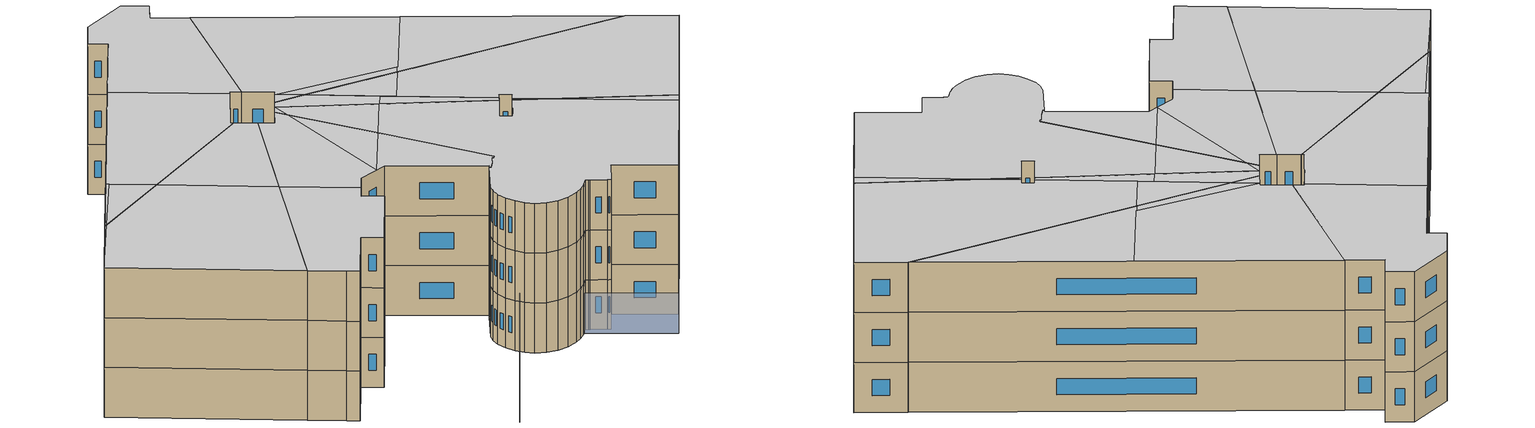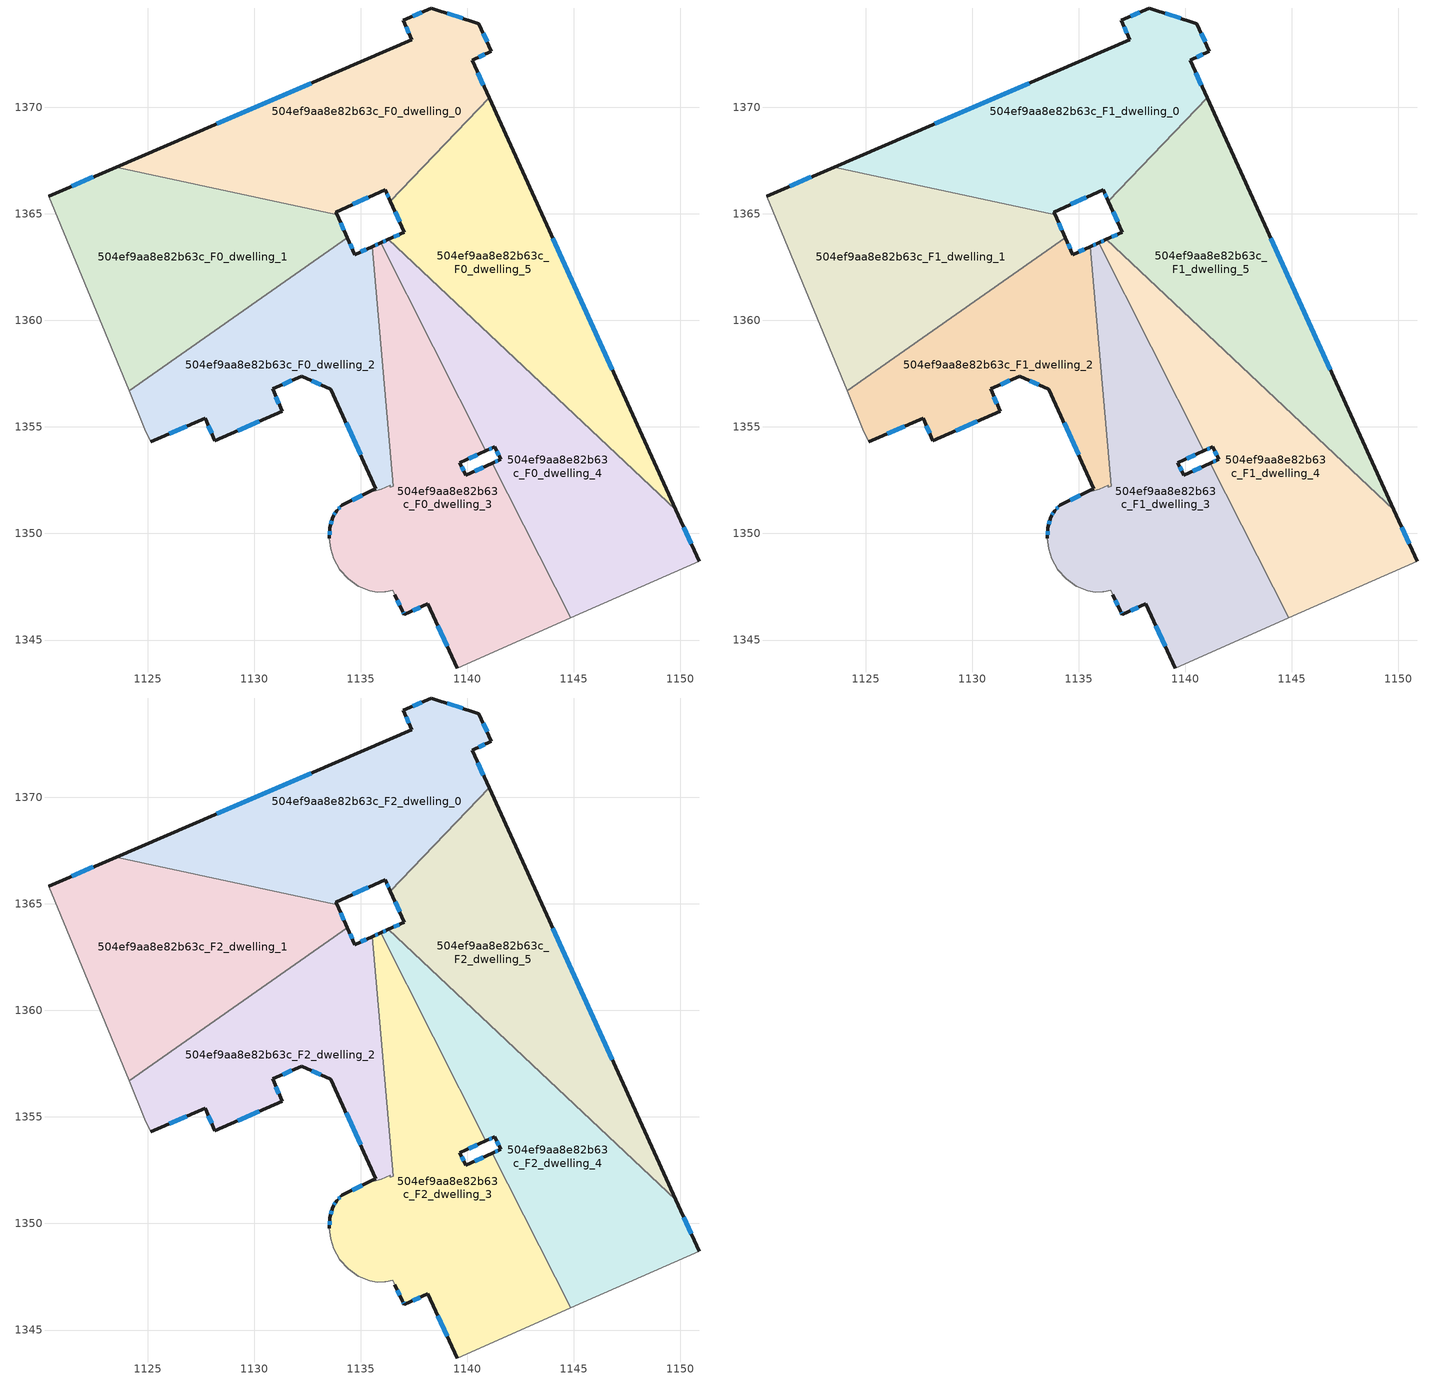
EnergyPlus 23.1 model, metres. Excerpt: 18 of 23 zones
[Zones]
504ef9aa8e82b63c_F0_dwelling_0
 floor ground (EU_floor_Construction): 1140.54,1373.92 1141.13,1372.63 1140.22,1372.21 1141.03,1370.44 1136.39,1365.6 1136.15,1366.13 1133.82,1365.08 1133.89,1364.95 1123.51,1367.19 1137.39,1373.17 1136.99,1374.09 1138.3,1374.66 z0
 wall outside (EU_wall_Construction): 1141.03,1370.44 1140.22,1372.21 1141.13,1372.63 1140.54,1373.92 1138.3,1374.66 1136.99,1374.09 1137.39,1373.17 1123.51,1367.19 / 1133.89,1364.95 1133.82,1365.08 1136.15,1366.13 1136.39,1365.6 z0:3
 wall to 504ef9aa8e82b63c_F0_dwelling_5 (EU_wall_Construction): 1136.39,1365.6 1141.03,1370.44 z0:3
 wall to 504ef9aa8e82b63c_F0_dwelling_1 (EU_wall_Construction): 1123.51,1367.19 1133.89,1364.95 z0:3
 window (EU_Window_Construction): 1137.85,1374.47 1137.43,1374.28 / 1139.78,1374.17 1139.06,1374.41 / 1140.93,1373.07 1140.74,1373.48 / 1140.53,1372.36 1140.82,1372.49 / 1140.75,1371.04 1140.49,1371.61 / 1136.23,1365.95 1136.3,1365.78 / 1134.61,1365.44 1135.36,1365.78 / 1132.67,1371.14 1128.23,1369.23 / 1137.13,1373.78 1137.25,1373.48 z1.02:1.98
504ef9aa8e82b63c_F0_dwelling_1
 floor ground (EU_floor_Construction): 1133.89,1364.95 1134.38,1363.87 1124.13,1356.69 1120.35,1365.83 1123.51,1367.19 z0
 wall outside (EU_wall_Construction): 1134.38,1363.87 1133.89,1364.95 / 1123.51,1367.19 1120.35,1365.83 z0:3
 wall adiabatic (EU_wall_Construction): 1120.35,1365.83 1124.13,1356.69 z0:3
 wall to 504ef9aa8e82b63c_F0_dwelling_2 (EU_wall_Construction): 1124.13,1356.69 1134.38,1363.87 z0:3
 window (EU_Window_Construction): 1134.21,1364.24 1134.05,1364.58 / 1122.44,1366.73 1121.43,1366.29 z1.02:1.98
504ef9aa8e82b63c_F0_dwelling_2
 floor ground (EU_floor_Construction): 1135.54,1363.46 1136.53,1352.22 1136.38,1352.18 1136.37,1352.27 1135.96,1352.07 1135.61,1351.97 1135.57,1352.04 1135.71,1352.11 1133.59,1356.77 1132.24,1357.39 1130.86,1356.78 1131.32,1355.73 1128.15,1354.35 1127.69,1355.41 1125.14,1354.29 1124.87,1354.9 1124.13,1356.69 1134.38,1363.87 1134.73,1363.09 z0
 wall outside (EU_wall_Construction): 1125.14,1354.29 1127.69,1355.41 1128.15,1354.35 1131.32,1355.73 1130.86,1356.78 1132.24,1357.39 1133.59,1356.77 1135.71,1352.11 1135.57,1352.04 / 1135.54,1363.46 1134.73,1363.09 1134.38,1363.87 z0:3
 wall adiabatic (EU_wall_Construction): 1124.13,1356.69 1124.87,1354.9 1125.14,1354.29 z0:3
 wall to 504ef9aa8e82b63c_F0_dwelling_3 (EU_wall_Construction): 1135.58,1352.04 1135.61,1351.97 1135.96,1352.07 1136.37,1352.27 1136.38,1352.18 1136.53,1352.22 1135.54,1363.46 z0:3
 window (EU_Window_Construction): 1134.31,1355.18 1134.99,1353.69 / 1132.7,1357.18 1133.13,1356.98 / 1131.33,1356.99 1131.77,1357.18 / 1131.16,1356.09 1131.01,1356.43 / 1129.23,1354.82 1130.24,1355.26 / 1127.85,1355.05 1128,1354.71 / 1126.01,1354.67 1126.83,1355.03 / 1134.61,1363.35 1134.5,1363.6 / 1135.26,1363.33 1135,1363.21 z1.02:1.98
504ef9aa8e82b63c_F0_dwelling_3
 floor ground (EU_floor_Construction): 1135.93,1363.63 1140.88,1353.88 1139.65,1353.33 1139.92,1352.73 1141.17,1353.3 1144.85,1346.03 1139.53,1343.69 1138.15,1346.7 1137.06,1346.2 1137.04,1346.19 1136.6,1347.12 1136.56,1347.2 1136.49,1347.34 1136.17,1347.27 1136.14,1347.26 1135.77,1347.25 1135.41,1347.3 1134.88,1347.53 1134.41,1347.87 1134.02,1348.3 1133.73,1348.8 1133.59,1349.27 1133.53,1349.77 1133.55,1350.27 1133.67,1350.76 1133.87,1351.07 1134.11,1351.32 1135.57,1352.04 1135.61,1351.97 1135.96,1352.07 1136.37,1352.27 1136.38,1352.18 1136.53,1352.22 1135.54,1363.46 z0
 wall outside (EU_wall_Construction): 1135.57,1352.04 1134.11,1351.32 1133.87,1351.07 1133.67,1350.76 1133.55,1350.27 1133.53,1349.77 / 1135.93,1363.63 1135.54,1363.46 / 1141.17,1353.3 1139.92,1352.73 1139.65,1353.33 1140.88,1353.88 / 1136.96,1346.37 1137.04,1346.19 1137.06,1346.2 1138.15,1346.7 1139.53,1343.69 / 1136.6,1347.12 1136.95,1346.38 z0:3
 wall adiabatic (EU_wall_Construction): 1133.53,1349.77 1133.59,1349.27 1133.73,1348.8 1134.02,1348.3 1134.41,1347.87 1134.88,1347.53 1135.41,1347.3 1135.77,1347.25 1136.14,1347.26 1136.17,1347.27 1136.49,1347.34 1136.56,1347.2 1136.6,1347.12 / 1139.53,1343.69 1144.85,1346.03 z0:3
 wall to 504ef9aa8e82b63c_F0_dwelling_4 (EU_wall_Construction): 1140.88,1353.88 1135.93,1363.63 / 1144.85,1346.03 1141.17,1353.3 z0:3
 window (EU_Window_Construction): 1133.54,1350.1 1133.54,1349.94 / 1133.63,1350.6 1133.59,1350.44 / 1133.8,1350.96 1133.74,1350.87 / 1134.03,1351.23 1133.95,1351.15 / 1135.08,1351.8 1134.61,1351.57 / 1135.8,1363.57 1135.67,1363.52 / 1140.07,1353.51 1140.46,1353.69 / 1139.83,1352.93 1139.74,1353.12 / 1140.74,1353.11 1140.34,1352.93 / 1138.62,1345.68 1139.06,1344.71 / 1137.43,1346.37 1137.78,1346.53 / 1136.99,1346.31 1137.01,1346.25 / 1136.72,1346.87 1136.83,1346.63 z1.02:1.98
504ef9aa8e82b63c_F0_dwelling_4
 floor ground (EU_floor_Construction): 1149.79,1351.12 1150.89,1348.69 1144.85,1346.03 1141.17,1353.3 1141.56,1353.48 1141.29,1354.07 1140.88,1353.88 1135.93,1363.63 1136.3,1363.8 z0
 wall outside (EU_wall_Construction): 1140.88,1353.88 1141.29,1354.07 1141.56,1353.48 1141.17,1353.3 / 1136.3,1363.8 1135.93,1363.63 / 1150.89,1348.69 1149.79,1351.12 z0:3
 wall adiabatic (EU_wall_Construction): 1144.85,1346.03 1150.89,1348.69 z0:3
 wall to 504ef9aa8e82b63c_F0_dwelling_5 (EU_wall_Construction): 1149.79,1351.12 1136.3,1363.8 z0:3
 window (EU_Window_Construction): 1141.43,1353.42 1141.3,1353.36 / 1141.39,1353.87 1141.47,1353.68 / 1141.02,1353.94 1141.15,1354 / 1136.17,1363.74 1136.06,1363.69 / 1150.51,1349.52 1150.16,1350.29 z1.02:1.98
504ef9aa8e82b63c_F0_dwelling_5
 floor ground (EU_floor_Construction): 1141.03,1370.44 1149.79,1351.12 1136.3,1363.8 1137.05,1364.14 1136.39,1365.6 z0
 wall outside (EU_wall_Construction): 1136.39,1365.6 1137.05,1364.14 1136.3,1363.8 / 1149.79,1351.12 1141.03,1370.44 z0:3
 window (EU_Window_Construction): 1136.79,1364.02 1136.55,1363.92 / 1136.61,1365.1 1136.82,1364.64 / 1146.81,1357.69 1144.01,1363.86 z1.02:1.98
504ef9aa8e82b63c_F1_dwelling_0
 floor to 504ef9aa8e82b63c_F0_dwelling_0 (EU_floor_Construction): 1140.54,1373.92 1141.13,1372.63 1140.22,1372.21 1141.02,1370.44 1136.39,1365.6 1136.15,1366.13 1133.82,1365.08 1133.89,1364.95 1123.51,1367.19 1137.39,1373.17 1136.99,1374.09 1138.3,1374.66 z3
 wall outside (EU_wall_Construction): 1141.03,1370.44 1140.22,1372.21 1141.13,1372.63 1140.54,1373.92 1138.3,1374.66 1136.99,1374.09 1137.39,1373.17 1123.51,1367.19 / 1133.89,1364.95 1133.82,1365.08 1136.15,1366.13 1136.39,1365.6 z3:6
 wall to 504ef9aa8e82b63c_F1_dwelling_5 (EU_wall_Construction): 1136.39,1365.6 1141.03,1370.44 z3:6
 wall to 504ef9aa8e82b63c_F1_dwelling_1 (EU_wall_Construction): 1123.51,1367.19 1133.89,1364.95 z3:6
 window (EU_Window_Construction): 1137.85,1374.47 1137.43,1374.28 / 1139.78,1374.17 1139.06,1374.41 / 1140.93,1373.07 1140.74,1373.48 / 1140.53,1372.36 1140.82,1372.49 / 1140.75,1371.04 1140.49,1371.61 / 1136.23,1365.95 1136.3,1365.78 / 1134.61,1365.44 1135.36,1365.78 / 1132.67,1371.14 1128.23,1369.23 / 1137.13,1373.78 1137.25,1373.48 z4.02:4.98
504ef9aa8e82b63c_F1_dwelling_1
 floor to 504ef9aa8e82b63c_F0_dwelling_1 (EU_floor_Construction): 1133.89,1364.95 1134.38,1363.87 1124.13,1356.69 1120.35,1365.83 1123.51,1367.19 z3
 wall outside (EU_wall_Construction): 1134.38,1363.87 1133.89,1364.95 / 1123.51,1367.19 1120.35,1365.83 z3:6
 wall adiabatic (EU_wall_Construction): 1120.35,1365.83 1124.13,1356.69 z3:6
 wall to 504ef9aa8e82b63c_F1_dwelling_2 (EU_wall_Construction): 1124.13,1356.69 1134.38,1363.87 z3:6
 window (EU_Window_Construction): 1134.21,1364.24 1134.05,1364.58 / 1122.44,1366.73 1121.43,1366.29 z4.02:4.98
504ef9aa8e82b63c_F1_dwelling_2
 floor to 504ef9aa8e82b63c_F0_dwelling_2 (EU_floor_Construction): 1135.54,1363.46 1136.53,1352.22 1136.38,1352.18 1136.37,1352.27 1135.96,1352.07 1135.61,1351.97 1135.57,1352.04 1135.71,1352.11 1133.59,1356.77 1132.24,1357.39 1130.86,1356.78 1131.32,1355.73 1128.15,1354.35 1127.69,1355.41 1125.14,1354.29 1124.87,1354.9 1124.13,1356.69 1134.38,1363.87 1134.73,1363.09 z3
 wall outside (EU_wall_Construction): 1125.14,1354.29 1127.69,1355.41 1128.15,1354.35 1131.32,1355.73 1130.86,1356.78 1132.24,1357.39 1133.59,1356.77 1135.71,1352.11 1135.57,1352.04 / 1135.54,1363.46 1134.73,1363.09 1134.38,1363.87 z3:6
 wall adiabatic (EU_wall_Construction): 1124.13,1356.69 1124.87,1354.9 1125.14,1354.29 z3:6
 wall to 504ef9aa8e82b63c_F1_dwelling_3 (EU_wall_Construction): 1135.58,1352.04 1135.61,1351.97 1135.96,1352.07 1136.37,1352.27 1136.38,1352.18 1136.53,1352.22 1135.54,1363.46 z3:6
 window (EU_Window_Construction): 1134.31,1355.18 1134.99,1353.69 / 1132.7,1357.18 1133.13,1356.98 / 1131.33,1356.99 1131.77,1357.18 / 1131.16,1356.09 1131.01,1356.43 / 1129.23,1354.82 1130.24,1355.26 / 1127.85,1355.05 1128,1354.71 / 1126.01,1354.67 1126.83,1355.03 / 1134.61,1363.35 1134.5,1363.6 / 1135.26,1363.33 1135,1363.21 z4.02:4.98
504ef9aa8e82b63c_F1_dwelling_3
 floor to 504ef9aa8e82b63c_F0_dwelling_3 (EU_floor_Construction): 1135.93,1363.63 1140.88,1353.88 1139.65,1353.33 1139.92,1352.73 1141.17,1353.3 1144.85,1346.03 1139.52,1343.69 1138.15,1346.7 1137.06,1346.2 1137.04,1346.19 1136.95,1346.38 1136.6,1347.12 1136.56,1347.2 1136.49,1347.34 1136.17,1347.27 1136.13,1347.26 1135.77,1347.25 1135.41,1347.3 1134.88,1347.53 1134.41,1347.87 1134.02,1348.3 1133.73,1348.8 1133.59,1349.27 1133.53,1349.77 1133.55,1350.27 1133.67,1350.76 1133.87,1351.07 1134.11,1351.32 1135.57,1352.04 1135.61,1351.97 1135.96,1352.07 1136.37,1352.27 1136.38,1352.18 1136.53,1352.22 1135.54,1363.46 z3
 wall outside (EU_wall_Construction): 1135.57,1352.04 1134.11,1351.32 1133.87,1351.07 1133.67,1350.76 1133.55,1350.27 1133.53,1349.77 / 1135.93,1363.63 1135.54,1363.46 / 1141.17,1353.3 1139.92,1352.73 1139.65,1353.33 1140.88,1353.88 / 1136.96,1346.37 1137.04,1346.19 1137.06,1346.2 1138.15,1346.7 1139.53,1343.69 / 1136.6,1347.12 1136.95,1346.38 z3:6
 wall adiabatic (EU_wall_Construction): 1133.53,1349.77 1133.59,1349.27 1133.73,1348.8 1134.02,1348.3 1134.41,1347.87 1134.88,1347.53 1135.41,1347.3 1135.77,1347.25 1136.14,1347.26 1136.17,1347.27 1136.49,1347.34 1136.56,1347.2 1136.6,1347.12 / 1139.53,1343.69 1144.85,1346.03 z3:6
 wall to 504ef9aa8e82b63c_F1_dwelling_4 (EU_wall_Construction): 1140.88,1353.88 1135.93,1363.63 / 1144.85,1346.03 1141.17,1353.3 z3:6
 window (EU_Window_Construction): 1133.54,1350.1 1133.54,1349.94 / 1133.63,1350.6 1133.59,1350.44 / 1133.8,1350.96 1133.74,1350.87 / 1134.03,1351.23 1133.95,1351.15 / 1135.08,1351.8 1134.61,1351.57 / 1135.8,1363.57 1135.67,1363.52 / 1140.07,1353.51 1140.46,1353.69 / 1139.83,1352.93 1139.74,1353.12 / 1140.74,1353.11 1140.34,1352.93 / 1138.62,1345.68 1139.06,1344.71 / 1137.43,1346.37 1137.78,1346.53 / 1136.99,1346.31 1137.01,1346.25 / 1136.72,1346.87 1136.83,1346.63 z4.02:4.98
504ef9aa8e82b63c_F1_dwelling_4
 floor to 504ef9aa8e82b63c_F0_dwelling_4 (EU_floor_Construction): 1149.79,1351.12 1150.89,1348.69 1144.85,1346.03 1141.17,1353.3 1141.56,1353.48 1141.29,1354.07 1140.88,1353.88 1135.93,1363.63 1136.3,1363.8 z3
 wall outside (EU_wall_Construction): 1140.88,1353.88 1141.29,1354.07 1141.56,1353.48 1141.17,1353.3 / 1136.3,1363.8 1135.93,1363.63 / 1150.89,1348.69 1149.79,1351.12 z3:6
 wall adiabatic (EU_wall_Construction): 1144.85,1346.03 1150.89,1348.69 z3:6
 wall to 504ef9aa8e82b63c_F1_dwelling_5 (EU_wall_Construction): 1149.79,1351.12 1136.3,1363.8 z3:6
 window (EU_Window_Construction): 1141.43,1353.42 1141.3,1353.36 / 1141.39,1353.87 1141.47,1353.68 / 1141.02,1353.94 1141.15,1354 / 1136.17,1363.74 1136.06,1363.69 / 1150.51,1349.52 1150.16,1350.29 z4.02:4.98
504ef9aa8e82b63c_F1_dwelling_5
 floor to 504ef9aa8e82b63c_F0_dwelling_5 (EU_floor_Construction): 1141.02,1370.44 1149.79,1351.12 1136.3,1363.8 1137.05,1364.14 1136.39,1365.6 z3
 wall outside (EU_wall_Construction): 1136.39,1365.6 1137.05,1364.14 1136.3,1363.8 / 1149.79,1351.12 1141.03,1370.44 z3:6
 window (EU_Window_Construction): 1136.79,1364.02 1136.55,1363.92 / 1136.61,1365.1 1136.82,1364.64 / 1146.81,1357.69 1144.01,1363.86 z4.02:4.98
504ef9aa8e82b63c_F2_dwelling_0
 floor to 504ef9aa8e82b63c_F1_dwelling_0 (EU_floor_Construction): 1140.54,1373.92 1141.13,1372.63 1140.22,1372.21 1141.02,1370.44 1136.39,1365.6 1136.15,1366.13 1133.82,1365.08 1133.89,1364.95 1123.51,1367.19 1137.39,1373.17 1136.99,1374.09 1138.3,1374.66 z6
 wall outside (EU_wall_Construction): 1141.03,1370.44 1140.22,1372.21 1141.13,1372.63 1140.54,1373.92 1138.3,1374.66 1136.99,1374.09 1137.39,1373.17 1123.51,1367.19 / 1133.89,1364.95 1133.82,1365.08 1136.15,1366.13 1136.39,1365.6 z6:9
 wall to 504ef9aa8e82b63c_F2_dwelling_5 (EU_wall_Construction): 1136.39,1365.6 1141.03,1370.44 z6:9
 wall to 504ef9aa8e82b63c_F2_dwelling_1 (EU_wall_Construction): 1123.51,1367.19 1133.89,1364.95 z6:9
 window (EU_Window_Construction): 1137.85,1374.47 1137.43,1374.28 / 1139.78,1374.17 1139.06,1374.41 / 1140.93,1373.07 1140.74,1373.48 / 1140.53,1372.36 1140.82,1372.49 / 1140.75,1371.04 1140.49,1371.61 / 1136.23,1365.95 1136.3,1365.78 / 1134.61,1365.44 1135.36,1365.78 / 1132.67,1371.14 1128.23,1369.23 / 1137.13,1373.78 1137.25,1373.48 z7.02:7.98
 ceiling to 504ef9aa8e82b63c_F3_dwelling_1 (EU_floor_Construction): 1136.39,1365.6 1141.02,1370.44 1140.22,1372.21 1141.13,1372.63 1140.54,1373.92 1138.3,1374.66 1136.99,1374.09 1137.39,1373.17 1133.76,1371.61 1136.04,1366.09 1136.15,1366.13 z9
 ceiling to 504ef9aa8e82b63c_F3_dwelling_3 (EU_floor_Construction): 1136.04,1366.09 1133.76,1371.61 1126.72,1368.58 1127.67,1366.29 1133.89,1364.95 1133.82,1365.08 z9
 ceiling to 504ef9aa8e82b63c_F3_dwelling_4 (EU_floor_Construction): 1127.67,1366.29 1126.79,1368.41 1123.67,1367.16 z9; 1126.79,1368.41 1126.72,1368.58 1123.51,1367.19 1123.67,1367.16 z9
504ef9aa8e82b63c_F2_dwelling_1
 floor to 504ef9aa8e82b63c_F1_dwelling_1 (EU_floor_Construction): 1133.89,1364.95 1134.38,1363.87 1124.13,1356.69 1120.35,1365.83 1123.51,1367.19 z6
 wall outside (EU_wall_Construction): 1134.38,1363.87 1133.89,1364.95 / 1123.51,1367.19 1120.35,1365.83 z6:9
 wall adiabatic (EU_wall_Construction): 1120.35,1365.83 1124.13,1356.69 z6:9
 wall to 504ef9aa8e82b63c_F2_dwelling_2 (EU_wall_Construction): 1124.13,1356.69 1134.38,1363.87 z6:9
 window (EU_Window_Construction): 1134.21,1364.24 1134.05,1364.58 / 1122.44,1366.73 1121.43,1366.29 z7.02:7.98
 ceiling to 504ef9aa8e82b63c_F3_dwelling_3 (EU_floor_Construction): 1134.38,1363.87 1133.89,1364.95 1127.67,1366.29 1129.95,1360.77 z9
 ceiling to 504ef9aa8e82b63c_F3_dwelling_4 (EU_floor_Construction): 1129.95,1360.77 1127.67,1366.29 1123.67,1367.16 1120.35,1365.83 1124.13,1356.69 z9; 1123.67,1367.16 1123.51,1367.19 1120.35,1365.83 z9
504ef9aa8e82b63c_F2_dwelling_2
 floor to 504ef9aa8e82b63c_F1_dwelling_2 (EU_floor_Construction): 1135.54,1363.46 1136.53,1352.22 1136.38,1352.18 1136.37,1352.27 1135.96,1352.07 1135.61,1351.97 1135.57,1352.04 1135.71,1352.11 1133.59,1356.77 1132.24,1357.39 1130.86,1356.78 1131.32,1355.73 1128.15,1354.35 1127.69,1355.41 1125.14,1354.29 1124.87,1354.9 1124.13,1356.69 1134.38,1363.87 1134.73,1363.09 z6
 wall outside (EU_wall_Construction): 1125.14,1354.29 1127.69,1355.41 1128.15,1354.35 1131.32,1355.73 1130.86,1356.78 1132.24,1357.39 1133.59,1356.77 1135.71,1352.11 1135.57,1352.04 / 1135.54,1363.46 1134.73,1363.09 1134.38,1363.87 z6:9
 wall adiabatic (EU_wall_Construction): 1124.13,1356.69 1124.87,1354.9 1125.14,1354.29 z6:9
 wall to 504ef9aa8e82b63c_F2_dwelling_3 (EU_wall_Construction): 1135.58,1352.04 1135.61,1351.97 1135.96,1352.07 1136.37,1352.27 1136.38,1352.18 1136.53,1352.22 1135.54,1363.46 z6:9
 window (EU_Window_Construction): 1134.31,1355.18 1134.99,1353.69 / 1132.7,1357.18 1133.13,1356.98 / 1131.33,1356.99 1131.77,1357.18 / 1131.16,1356.09 1131.01,1356.43 / 1129.23,1354.82 1130.24,1355.26 / 1127.85,1355.05 1128,1354.71 / 1126.01,1354.67 1126.83,1355.03 / 1134.61,1363.35 1134.5,1363.6 / 1135.26,1363.33 1135,1363.21 z7.02:7.98
 ceiling to 504ef9aa8e82b63c_F3_dwelling_3 (EU_floor_Construction): 1133.14,1356.98 1135.59,1362.83 1135.54,1363.46 1134.73,1363.09 1134.38,1363.87 1129.95,1360.77 1131.48,1357.06 1132.24,1357.39 z9; 1136.01,1358.16 1135.59,1362.83 1133.14,1356.98 z9
 ceiling to 504ef9aa8e82b63c_F3_dwelling_4 (EU_floor_Construction): 1131.32,1355.73 1130.86,1356.78 1131.48,1357.06 1129.95,1360.77 1124.13,1356.69 1124.87,1354.9 1125.14,1354.29 1127.69,1355.41 1128.15,1354.35 z9
 ceiling to 504ef9aa8e82b63c_F3_dwelling_2 (EU_floor_Construction): 1136.53,1352.22 1136.01,1358.16 1133.14,1356.98 1133.59,1356.77 1135.71,1352.11 1135.58,1352.04 1135.61,1351.97 1135.96,1352.07 1136.37,1352.27 1136.38,1352.18 z9
504ef9aa8e82b63c_F2_dwelling_3
 floor to 504ef9aa8e82b63c_F1_dwelling_3 (EU_floor_Construction): 1135.93,1363.63 1140.88,1353.88 1139.65,1353.33 1139.92,1352.73 1141.17,1353.3 1144.85,1346.03 1139.52,1343.69 1138.15,1346.7 1137.06,1346.2 1137.04,1346.19 1136.95,1346.38 1136.6,1347.12 1136.56,1347.2 1136.49,1347.34 1136.17,1347.27 1136.13,1347.26 1135.77,1347.25 1135.41,1347.3 1134.88,1347.53 1134.41,1347.87 1134.02,1348.3 1133.73,1348.8 1133.59,1349.27 1133.53,1349.77 1133.55,1350.27 1133.67,1350.76 1133.87,1351.07 1134.11,1351.32 1135.57,1352.04 1135.61,1351.97 1135.96,1352.07 1136.37,1352.27 1136.38,1352.18 1136.53,1352.22 1135.54,1363.46 z6
 wall outside (EU_wall_Construction): 1135.57,1352.04 1134.11,1351.32 1133.87,1351.07 1133.67,1350.76 1133.55,1350.27 1133.53,1349.77 / 1135.93,1363.63 1135.54,1363.46 / 1141.17,1353.3 1139.92,1352.73 1139.65,1353.33 1140.88,1353.88 / 1136.96,1346.37 1137.04,1346.19 1137.06,1346.2 1138.15,1346.7 1139.53,1343.69 / 1136.6,1347.12 1136.95,1346.38 z6:9
 wall adiabatic (EU_wall_Construction): 1133.53,1349.77 1133.59,1349.27 1133.73,1348.8 1134.02,1348.3 1134.41,1347.87 1134.88,1347.53 1135.41,1347.3 1135.77,1347.25 1136.14,1347.26 1136.17,1347.27 1136.49,1347.34 1136.56,1347.2 1136.6,1347.12 / 1139.53,1343.69 1144.85,1346.03 z6:9
 wall to 504ef9aa8e82b63c_F2_dwelling_4 (EU_wall_Construction): 1140.88,1353.88 1135.93,1363.63 / 1144.85,1346.03 1141.17,1353.3 z6:9
 window (EU_Window_Construction): 1133.54,1350.1 1133.54,1349.94 / 1133.63,1350.6 1133.59,1350.44 / 1133.8,1350.96 1133.74,1350.87 / 1134.03,1351.23 1133.95,1351.15 / 1135.08,1351.8 1134.61,1351.57 / 1135.8,1363.57 1135.67,1363.52 / 1140.07,1353.51 1140.46,1353.69 / 1139.83,1352.93 1139.74,1353.12 / 1140.74,1353.11 1140.34,1352.93 / 1138.62,1345.68 1139.06,1344.71 / 1137.43,1346.37 1137.78,1346.53 / 1136.99,1346.31 1137.01,1346.25 / 1136.72,1346.87 1136.83,1346.63 z7.02:7.98
 ceiling to 504ef9aa8e82b63c_F3_dwelling_3 (EU_floor_Construction): 1135.59,1362.83 1135.93,1363.63 1135.54,1363.46 z9; 1138.24,1359.08 1135.93,1363.63 1135.59,1362.83 1136.01,1358.16 z9
 ceiling to 504ef9aa8e82b63c_F3_dwelling_0 (EU_floor_Construction): 1144.85,1346.03 1142.02,1351.62 1144.41,1345.84 z9
 ceiling to 504ef9aa8e82b63c_F3_dwelling_2 (EU_floor_Construction): 1144.41,1345.84 1142.02,1351.62 1141.17,1353.3 1139.92,1352.73 1139.65,1353.33 1140.88,1353.88 1138.24,1359.08 1136.01,1358.16 1136.53,1352.22 1136.38,1352.18 1136.37,1352.27 1135.96,1352.07 1135.61,1351.97 1135.58,1352.04 1134.11,1351.32 1133.87,1351.07 1133.67,1350.76 1133.55,1350.27 1133.53,1349.77 1133.59,1349.27 1133.73,1348.8 1134.02,1348.3 1134.41,1347.87 1134.88,1347.53 1135.41,1347.3 1135.77,1347.25 1136.13,1347.26 1136.17,1347.27 1136.49,1347.34 1136.56,1347.2 1136.57,1347.17 1137.04,1346.19 1138.15,1346.7 1139.52,1343.69 z9
504ef9aa8e82b63c_F2_dwelling_4
 floor to 504ef9aa8e82b63c_F1_dwelling_4 (EU_floor_Construction): 1149.79,1351.12 1150.89,1348.69 1144.85,1346.03 1141.17,1353.3 1141.56,1353.48 1141.29,1354.07 1140.88,1353.88 1135.93,1363.63 1136.3,1363.8 z6
 wall outside (EU_wall_Construction): 1140.88,1353.88 1141.29,1354.07 1141.56,1353.48 1141.17,1353.3 / 1136.3,1363.8 1135.93,1363.63 / 1150.89,1348.69 1149.79,1351.12 z6:9
 wall adiabatic (EU_wall_Construction): 1144.85,1346.03 1150.89,1348.69 z6:9
 wall to 504ef9aa8e82b63c_F2_dwelling_5 (EU_wall_Construction): 1149.79,1351.12 1136.3,1363.8 z6:9
 window (EU_Window_Construction): 1141.43,1353.42 1141.3,1353.36 / 1141.39,1353.87 1141.47,1353.68 / 1141.02,1353.94 1141.15,1354 / 1136.17,1363.74 1136.06,1363.69 / 1150.51,1349.52 1150.16,1350.29 z7.02:7.98
 ceiling to 504ef9aa8e82b63c_F3_dwelling_1 (EU_floor_Construction): 1141.02,1359.36 1137.42,1362.75 1139.14,1358.58 z9
 ceiling to 504ef9aa8e82b63c_F3_dwelling_3 (EU_floor_Construction): 1138.83,1359.33 1137.42,1362.75 1136.3,1363.8 1135.93,1363.63 1138.24,1359.08 z9
 ceiling to 504ef9aa8e82b63c_F3_dwelling_0 (EU_floor_Construction): 1150.89,1348.69 1149.79,1351.12 1141.02,1359.36 1139.14,1358.58 1141.05,1353.96 1141.29,1354.07 1141.56,1353.48 1141.3,1353.36 1142.02,1351.62 1144.85,1346.03 z9
 ceiling to 504ef9aa8e82b63c_F3_dwelling_2 (EU_floor_Construction): 1142.02,1351.62 1141.3,1353.36 1141.17,1353.3 z9; 1141.05,1353.96 1138.83,1359.33 1138.24,1359.08 1140.88,1353.88 z9
504ef9aa8e82b63c_F2_dwelling_5
 floor to 504ef9aa8e82b63c_F1_dwelling_5 (EU_floor_Construction): 1141.02,1370.44 1149.79,1351.12 1136.3,1363.8 1137.05,1364.14 1136.39,1365.6 z6
 wall outside (EU_wall_Construction): 1136.39,1365.6 1137.05,1364.14 1136.3,1363.8 / 1149.79,1351.12 1141.03,1370.44 z6:9
 window (EU_Window_Construction): 1136.79,1364.02 1136.55,1363.92 / 1136.61,1365.1 1136.82,1364.64 / 1146.81,1357.69 1144.01,1363.86 z7.02:7.98
 ceiling to 504ef9aa8e82b63c_F3_dwelling_1 (EU_floor_Construction): 1145.26,1361.11 1141.02,1370.44 1136.39,1365.6 1137.05,1364.14 1136.88,1364.06 1141.41,1359.52 z9; 1141.41,1359.52 1136.88,1364.06 1137.42,1362.75 1141.02,1359.36 z9
 ceiling to 504ef9aa8e82b63c_F3_dwelling_3 (EU_floor_Construction): 1137.42,1362.75 1136.88,1364.06 1136.3,1363.8 z9
 ceiling to 504ef9aa8e82b63c_F3_dwelling_0 (EU_floor_Construction): 1149.79,1351.12 1145.26,1361.11 1141.02,1359.36 z9
shading: 1128.2,1347.15 1134.95,1350.14 / 1134.95,1350.14 1138.09,1343.05 z0:2.4
[Building]
EU S2 Campaign: North Axis=0; Terrain=City; Solar Distribution=FullExterior
[Site:Location]
Vienna: Latitude=48; Longitude=16.5; Time Zone=1; Elevation=183
[SizingPeriod:WeatherFileDays]
AnnualSizingPeriod: Begin Month=1; Begin Day of Month=1; End Month=12; End Day of Month=31; Day of Week for Start Day=Monday; Use Weather File Daylight Saving Period=No; Use Weather File Rain and Snow Indicators=No
[MATERIAL]
EU_InternalMass_Material: Roughness=MediumRough; Thickness=0.1; Conductivity=1; Density=1800; Specific Heat=900; Thermal Absorptance=0.9; Solar Absorptance=0.7; Visible Absorptance=0.7
[MATERIAL:NOMASS] Roughness=MediumRough; Thermal Absorptance=0.9; Solar Absorptance=0.7; Visible Absorptance=0.7
Name | Thermal Resistance
EU_wall_NoMass | 0.942466
EU_floor_NoMass | 0.66527
[WINDOWMATERIAL:SIMPLEGLAZINGSYSTEM]
EU_Window_SimpleGlazing: UFactor=2.03367; Solar Heat Gain Coefficient=0.65; Visible Transmittance=0.65
[CONSTRUCTION]
EU_wall_Construction: EU_wall_NoMass
EU_floor_Construction: EU_floor_NoMass
EU_Window_Construction: EU_Window_SimpleGlazing
EU_InternalMass_Construction: EU_InternalMass_Material
[ZONE] Type=1; Multiplier=1; Ceiling Height=autocalculate; Floor Area=autocalculate; Part of Total Floor Area=Yes
Name | Volume
504ef9aa8e82b63c_F0_dwelling_0 | 234.153
504ef9aa8e82b63c_F1_dwelling_0; 504ef9aa8e82b63c_F2_dwelling_0 | 234.152
504ef9aa8e82b63c_F0_dwelling_1 | 234.131
504ef9aa8e82b63c_F1_dwelling_1; 504ef9aa8e82b63c_F2_dwelling_1 | 234.13
504ef9aa8e82b63c_F0_dwelling_2 | 194.639
504ef9aa8e82b63c_F1_dwelling_2; 504ef9aa8e82b63c_F2_dwelling_2 | 194.64
504ef9aa8e82b63c_F0_dwelling_3 | 273.665
504ef9aa8e82b63c_F1_dwelling_3; 504ef9aa8e82b63c_F2_dwelling_3 | 273.668
504ef9aa8e82b63c_F0_dwelling_4; 504ef9aa8e82b63c_F1_dwelling_4; 504ef9aa8e82b63c_F2_dwelling_4 | 234.146
504ef9aa8e82b63c_F0_dwelling_5; 504ef9aa8e82b63c_F1_dwelling_5; 504ef9aa8e82b63c_F2_dwelling_5 | 234.157
[INTERNALMASS] Construction=EU_InternalMass_Construction
Name | Zone or ZoneList | Surface Area
504ef9aa8e82b63c_F0_dwelling_0_EU_InternalMass | 504ef9aa8e82b63c_F0_dwelling_0 | 78.0513
504ef9aa8e82b63c_F0_dwelling_1_EU_InternalMass | 504ef9aa8e82b63c_F0_dwelling_1 | 78.0436
504ef9aa8e82b63c_F0_dwelling_2_EU_InternalMass | 504ef9aa8e82b63c_F0_dwelling_2 | 64.8797
504ef9aa8e82b63c_F0_dwelling_3_EU_InternalMass | 504ef9aa8e82b63c_F0_dwelling_3 | 91.2216
504ef9aa8e82b63c_F0_dwelling_4_EU_InternalMass | 504ef9aa8e82b63c_F0_dwelling_4 | 78.0489
504ef9aa8e82b63c_F0_dwelling_5_EU_InternalMass | 504ef9aa8e82b63c_F0_dwelling_5 | 78.0525
504ef9aa8e82b63c_F1_dwelling_0_EU_InternalMass | 504ef9aa8e82b63c_F1_dwelling_0 | 78.0513
504ef9aa8e82b63c_F1_dwelling_1_EU_InternalMass | 504ef9aa8e82b63c_F1_dwelling_1 | 78.0436
504ef9aa8e82b63c_F1_dwelling_2_EU_InternalMass | 504ef9aa8e82b63c_F1_dwelling_2 | 64.8797
504ef9aa8e82b63c_F1_dwelling_3_EU_InternalMass | 504ef9aa8e82b63c_F1_dwelling_3 | 91.2216
504ef9aa8e82b63c_F1_dwelling_4_EU_InternalMass | 504ef9aa8e82b63c_F1_dwelling_4 | 78.0489
504ef9aa8e82b63c_F1_dwelling_5_EU_InternalMass | 504ef9aa8e82b63c_F1_dwelling_5 | 78.0525
504ef9aa8e82b63c_F2_dwelling_0_EU_InternalMass | 504ef9aa8e82b63c_F2_dwelling_0 | 78.0513
504ef9aa8e82b63c_F2_dwelling_1_EU_InternalMass | 504ef9aa8e82b63c_F2_dwelling_1 | 78.0436
504ef9aa8e82b63c_F2_dwelling_2_EU_InternalMass | 504ef9aa8e82b63c_F2_dwelling_2 | 64.8797
504ef9aa8e82b63c_F2_dwelling_3_EU_InternalMass | 504ef9aa8e82b63c_F2_dwelling_3 | 91.2216
504ef9aa8e82b63c_F2_dwelling_4_EU_InternalMass | 504ef9aa8e82b63c_F2_dwelling_4 | 78.0489
504ef9aa8e82b63c_F2_dwelling_5_EU_InternalMass | 504ef9aa8e82b63c_F2_dwelling_5 | 78.0525
[OTHEREQUIPMENT] Fuel Type=Electricity; Design Level Calculation Method=Watts/Area; Power per Zone Floor Area=1; Fraction Latent=0; Fraction Radiant=0; Fraction Lost=0; Carbon Dioxide Generation Rate=0; EndUse Subcategory=EU_Step8_InternalGains
Name | Zone or ZoneList or Space or SpaceList | Schedule
EU_Step8_InternalGain_504ef9aa8e82b63c_F0_dwelling_0_f000 | 504ef9aa8e82b63c_F0_dwelling_0 | EU_Step8_GainSchedule_504ef9aa8e82b63c_F0_dwelling_0_f000
EU_Step8_InternalGain_504ef9aa8e82b63c_F0_dwelling_1_f000 | 504ef9aa8e82b63c_F0_dwelling_1 | EU_Step8_GainSchedule_504ef9aa8e82b63c_F0_dwelling_1_f000
EU_Step8_InternalGain_504ef9aa8e82b63c_F0_dwelling_2_f000 | 504ef9aa8e82b63c_F0_dwelling_2 | EU_Step8_GainSchedule_504ef9aa8e82b63c_F0_dwelling_2_f000
EU_Step8_InternalGain_504ef9aa8e82b63c_F0_dwelling_3_f000 | 504ef9aa8e82b63c_F0_dwelling_3 | EU_Step8_GainSchedule_504ef9aa8e82b63c_F0_dwelling_3_f000
EU_Step8_InternalGain_504ef9aa8e82b63c_F0_dwelling_4_f000 | 504ef9aa8e82b63c_F0_dwelling_4 | EU_Step8_GainSchedule_504ef9aa8e82b63c_F0_dwelling_4_f000
EU_Step8_InternalGain_504ef9aa8e82b63c_F0_dwelling_5_f000 | 504ef9aa8e82b63c_F0_dwelling_5 | EU_Step8_GainSchedule_504ef9aa8e82b63c_F0_dwelling_5_f000
EU_Step8_InternalGain_504ef9aa8e82b63c_F1_dwelling_0_f000 | 504ef9aa8e82b63c_F1_dwelling_0 | EU_Step8_GainSchedule_504ef9aa8e82b63c_F1_dwelling_0_f000
EU_Step8_InternalGain_504ef9aa8e82b63c_F1_dwelling_1_f000 | 504ef9aa8e82b63c_F1_dwelling_1 | EU_Step8_GainSchedule_504ef9aa8e82b63c_F1_dwelling_1_f000
EU_Step8_InternalGain_504ef9aa8e82b63c_F1_dwelling_2_f000 | 504ef9aa8e82b63c_F1_dwelling_2 | EU_Step8_GainSchedule_504ef9aa8e82b63c_F1_dwelling_2_f000
EU_Step8_InternalGain_504ef9aa8e82b63c_F1_dwelling_3_f000 | 504ef9aa8e82b63c_F1_dwelling_3 | EU_Step8_GainSchedule_504ef9aa8e82b63c_F1_dwelling_3_f000
EU_Step8_InternalGain_504ef9aa8e82b63c_F1_dwelling_4_f000 | 504ef9aa8e82b63c_F1_dwelling_4 | EU_Step8_GainSchedule_504ef9aa8e82b63c_F1_dwelling_4_f000
EU_Step8_InternalGain_504ef9aa8e82b63c_F1_dwelling_5_f000 | 504ef9aa8e82b63c_F1_dwelling_5 | EU_Step8_GainSchedule_504ef9aa8e82b63c_F1_dwelling_5_f000
EU_Step8_InternalGain_504ef9aa8e82b63c_F2_dwelling_0_f000 | 504ef9aa8e82b63c_F2_dwelling_0 | EU_Step8_GainSchedule_504ef9aa8e82b63c_F2_dwelling_0_f000
EU_Step8_InternalGain_504ef9aa8e82b63c_F2_dwelling_1_f000 | 504ef9aa8e82b63c_F2_dwelling_1 | EU_Step8_GainSchedule_504ef9aa8e82b63c_F2_dwelling_1_f000
EU_Step8_InternalGain_504ef9aa8e82b63c_F2_dwelling_2_f000 | 504ef9aa8e82b63c_F2_dwelling_2 | EU_Step8_GainSchedule_504ef9aa8e82b63c_F2_dwelling_2_f000
EU_Step8_InternalGain_504ef9aa8e82b63c_F2_dwelling_3_f000 | 504ef9aa8e82b63c_F2_dwelling_3 | EU_Step8_GainSchedule_504ef9aa8e82b63c_F2_dwelling_3_f000
EU_Step8_InternalGain_504ef9aa8e82b63c_F2_dwelling_4_f000 | 504ef9aa8e82b63c_F2_dwelling_4 | EU_Step8_GainSchedule_504ef9aa8e82b63c_F2_dwelling_4_f000
EU_Step8_InternalGain_504ef9aa8e82b63c_F2_dwelling_5_f000 | 504ef9aa8e82b63c_F2_dwelling_5 | EU_Step8_GainSchedule_504ef9aa8e82b63c_F2_dwelling_5_f000
[ZONEVENTILATION:DESIGNFLOWRATE] Schedule=EU_AlwaysOn; Design Flow Rate Calculation Method=AirChanges/Hour; Air Changes per Hour=0.530523; Ventilation Type=Natural; Fan Pressure Rise=0; Fan Total Efficiency=1; Constant Term Coefficient=1; Temperature Term Coefficient=0; Velocity Term Coefficient=0; Velocity Squared Term Coefficient=0; Minimum Indoor Temperature=-100; Maximum Indoor Temperature=100; Delta Temperature=-100; Minimum Outdoor Temperature=-100; Maximum Outdoor Temperature=100; Maximum Wind Speed=40
Name | Zone or ZoneList or Space or SpaceList
EU_ConstantAir_504ef9aa8e82b63c_F0_dwelling_0 | 504ef9aa8e82b63c_F0_dwelling_0
EU_ConstantAir_504ef9aa8e82b63c_F0_dwelling_1 | 504ef9aa8e82b63c_F0_dwelling_1
EU_ConstantAir_504ef9aa8e82b63c_F0_dwelling_2 | 504ef9aa8e82b63c_F0_dwelling_2
EU_ConstantAir_504ef9aa8e82b63c_F0_dwelling_3 | 504ef9aa8e82b63c_F0_dwelling_3
EU_ConstantAir_504ef9aa8e82b63c_F0_dwelling_4 | 504ef9aa8e82b63c_F0_dwelling_4
EU_ConstantAir_504ef9aa8e82b63c_F0_dwelling_5 | 504ef9aa8e82b63c_F0_dwelling_5
EU_ConstantAir_504ef9aa8e82b63c_F1_dwelling_0 | 504ef9aa8e82b63c_F1_dwelling_0
EU_ConstantAir_504ef9aa8e82b63c_F1_dwelling_1 | 504ef9aa8e82b63c_F1_dwelling_1
EU_ConstantAir_504ef9aa8e82b63c_F1_dwelling_2 | 504ef9aa8e82b63c_F1_dwelling_2
EU_ConstantAir_504ef9aa8e82b63c_F1_dwelling_3 | 504ef9aa8e82b63c_F1_dwelling_3
EU_ConstantAir_504ef9aa8e82b63c_F1_dwelling_4 | 504ef9aa8e82b63c_F1_dwelling_4
EU_ConstantAir_504ef9aa8e82b63c_F1_dwelling_5 | 504ef9aa8e82b63c_F1_dwelling_5
EU_ConstantAir_504ef9aa8e82b63c_F2_dwelling_0 | 504ef9aa8e82b63c_F2_dwelling_0
EU_ConstantAir_504ef9aa8e82b63c_F2_dwelling_1 | 504ef9aa8e82b63c_F2_dwelling_1
EU_ConstantAir_504ef9aa8e82b63c_F2_dwelling_2 | 504ef9aa8e82b63c_F2_dwelling_2
EU_ConstantAir_504ef9aa8e82b63c_F2_dwelling_3 | 504ef9aa8e82b63c_F2_dwelling_3
EU_ConstantAir_504ef9aa8e82b63c_F2_dwelling_4 | 504ef9aa8e82b63c_F2_dwelling_4
EU_ConstantAir_504ef9aa8e82b63c_F2_dwelling_5 | 504ef9aa8e82b63c_F2_dwelling_5
[HVACTEMPLATE:THERMOSTAT] Constant Heating Setpoint=20; Constant Cooling Setpoint=50
EU_HeatOnly_504ef9aa8e82b63c_F0_dwelling_0; EU_HeatOnly_504ef9aa8e82b63c_F0_dwelling_1; EU_HeatOnly_504ef9aa8e82b63c_F0_dwelling_2; EU_HeatOnly_504ef9aa8e82b63c_F0_dwelling_3; EU_HeatOnly_504ef9aa8e82b63c_F0_dwelling_4; EU_HeatOnly_504ef9aa8e82b63c_F0_dwelling_5; EU_HeatOnly_504ef9aa8e82b63c_F1_dwelling_0; EU_HeatOnly_504ef9aa8e82b63c_F1_dwelling_1; EU_HeatOnly_504ef9aa8e82b63c_F1_dwelling_2; EU_HeatOnly_504ef9aa8e82b63c_F1_dwelling_3; EU_HeatOnly_504ef9aa8e82b63c_F1_dwelling_4; EU_HeatOnly_504ef9aa8e82b63c_F1_dwelling_5; EU_HeatOnly_504ef9aa8e82b63c_F2_dwelling_0; EU_HeatOnly_504ef9aa8e82b63c_F2_dwelling_1; EU_HeatOnly_504ef9aa8e82b63c_F2_dwelling_2; EU_HeatOnly_504ef9aa8e82b63c_F2_dwelling_3; EU_HeatOnly_504ef9aa8e82b63c_F2_dwelling_4; EU_HeatOnly_504ef9aa8e82b63c_F2_dwelling_5; EU_HeatOnly_504ef9aa8e82b63c_F3_dwelling_0; EU_HeatOnly_504ef9aa8e82b63c_F3_dwelling_1; EU_HeatOnly_504ef9aa8e82b63c_F3_dwelling_2; EU_HeatOnly_504ef9aa8e82b63c_F3_dwelling_3; EU_HeatOnly_504ef9aa8e82b63c_F3_dwelling_4
[HVACTEMPLATE:ZONE:IDEALLOADSAIRSYSTEM] System Availability Schedule=EU_AlwaysOn; Maximum Heating Supply Air Temperature=50; Minimum Cooling Supply Air Temperature=13; Maximum Heating Supply Air Humidity Ratio=0.0156; Minimum Cooling Supply Air Humidity Ratio=0.0077; Heating Limit=NoLimit; Cooling Limit=NoLimit; Heating Availability Schedule=EU_AlwaysOn; Cooling Availability Schedule=EU_CoolingOff; Dehumidification Control Type=ConstantSensibleHeatRatio; Cooling Sensible Heat Ratio=0.7; Dehumidification Setpoint=60; Humidification Control Type=None; Humidification Setpoint=30; Outdoor Air Method=None; Outdoor Air Flow Rate per Person=0.00944; Outdoor Air Flow Rate per Zone Floor Area=0; Outdoor Air Flow Rate per Zone=0; Demand Controlled Ventilation Type=None; Outdoor Air Economizer Type=NoEconomizer; Heat Recovery Type=None; Sensible Heat Recovery Effectiveness=0.7; Latent Heat Recovery Effectiveness=0.65
Name | Template Thermostat
504ef9aa8e82b63c_F0_dwelling_0 | EU_HeatOnly_504ef9aa8e82b63c_F0_dwelling_0
504ef9aa8e82b63c_F0_dwelling_1 | EU_HeatOnly_504ef9aa8e82b63c_F0_dwelling_1
504ef9aa8e82b63c_F0_dwelling_2 | EU_HeatOnly_504ef9aa8e82b63c_F0_dwelling_2
504ef9aa8e82b63c_F0_dwelling_3 | EU_HeatOnly_504ef9aa8e82b63c_F0_dwelling_3
504ef9aa8e82b63c_F0_dwelling_4 | EU_HeatOnly_504ef9aa8e82b63c_F0_dwelling_4
504ef9aa8e82b63c_F0_dwelling_5 | EU_HeatOnly_504ef9aa8e82b63c_F0_dwelling_5
504ef9aa8e82b63c_F1_dwelling_0 | EU_HeatOnly_504ef9aa8e82b63c_F1_dwelling_0
504ef9aa8e82b63c_F1_dwelling_1 | EU_HeatOnly_504ef9aa8e82b63c_F1_dwelling_1
504ef9aa8e82b63c_F1_dwelling_2 | EU_HeatOnly_504ef9aa8e82b63c_F1_dwelling_2
504ef9aa8e82b63c_F1_dwelling_3 | EU_HeatOnly_504ef9aa8e82b63c_F1_dwelling_3
504ef9aa8e82b63c_F1_dwelling_4 | EU_HeatOnly_504ef9aa8e82b63c_F1_dwelling_4
504ef9aa8e82b63c_F1_dwelling_5 | EU_HeatOnly_504ef9aa8e82b63c_F1_dwelling_5
504ef9aa8e82b63c_F2_dwelling_0 | EU_HeatOnly_504ef9aa8e82b63c_F2_dwelling_0
504ef9aa8e82b63c_F2_dwelling_1 | EU_HeatOnly_504ef9aa8e82b63c_F2_dwelling_1
504ef9aa8e82b63c_F2_dwelling_2 | EU_HeatOnly_504ef9aa8e82b63c_F2_dwelling_2
504ef9aa8e82b63c_F2_dwelling_3 | EU_HeatOnly_504ef9aa8e82b63c_F2_dwelling_3
504ef9aa8e82b63c_F2_dwelling_4 | EU_HeatOnly_504ef9aa8e82b63c_F2_dwelling_4
504ef9aa8e82b63c_F2_dwelling_5 | EU_HeatOnly_504ef9aa8e82b63c_F2_dwelling_5
[SIZING:ZONE] Zone Cooling Design Supply Air Temperature Input Method=SupplyAirTemperature; Zone Cooling Design Supply Air Temperature=13; Zone Heating Design Supply Air Temperature Input Method=SupplyAirTemperature; Zone Heating Design Supply Air Temperature=50; Zone Cooling Design Supply Air Humidity Ratio=0.008; Zone Heating Design Supply Air Humidity Ratio=0.008; Cooling Design Air Flow Method=DesignDay; Cooling Design Air Flow Rate=0; Cooling Minimum Air Flow per Zone Floor Area=0.000762; Cooling Minimum Air Flow=0; Cooling Minimum Air Flow Fraction=0.2; Heating Design Air Flow Method=DesignDay; Heating Design Air Flow Rate=0; Heating Maximum Air Flow per Zone Floor Area=0.002032; Heating Maximum Air Flow=0.141576; Heating Maximum Air Flow Fraction=0.3; Account for Dedicated Outdoor Air System=No; Dedicated Outdoor Air System Control Strategy=NeutralSupplyAir; Dedicated Outdoor Air Low Setpoint Temperature for Design=autosize; Dedicated Outdoor Air High Setpoint Temperature for Design=autosize; Zone Load Sizing Method=Sensible Load Only No Latent Load; Zone Latent Cooling Design Supply Air Humidity Ratio Input Method=HumidityRatioDifference; Zone Cooling Design Supply Air Humidity Ratio Difference=0.005; Zone Latent Heating Design Supply Air Humidity Ratio Input Method=HumidityRatioDifference; Zone Humidification Design Supply Air Humidity Ratio Difference=0.005
504ef9aa8e82b63c_F0_dwelling_0; 504ef9aa8e82b63c_F0_dwelling_1; 504ef9aa8e82b63c_F0_dwelling_2; 504ef9aa8e82b63c_F0_dwelling_3; 504ef9aa8e82b63c_F0_dwelling_4; 504ef9aa8e82b63c_F0_dwelling_5; 504ef9aa8e82b63c_F1_dwelling_0; 504ef9aa8e82b63c_F1_dwelling_1; 504ef9aa8e82b63c_F1_dwelling_2; 504ef9aa8e82b63c_F1_dwelling_3; 504ef9aa8e82b63c_F1_dwelling_4; 504ef9aa8e82b63c_F1_dwelling_5; 504ef9aa8e82b63c_F2_dwelling_0; 504ef9aa8e82b63c_F2_dwelling_1; 504ef9aa8e82b63c_F2_dwelling_2; 504ef9aa8e82b63c_F2_dwelling_3; 504ef9aa8e82b63c_F2_dwelling_4; 504ef9aa8e82b63c_F2_dwelling_5
[SCHEDULE:CONSTANT]
Name | Hourly Value
EU_AlwaysOn | 1
EU_CoolingOff | 0
[SCHEDULE:FILE] Column Number=1; Rows to Skip at Top=0; Number of Hours of Data=8760; Column Separator=Comma; Interpolate to Timestep=No; Minutes per Item=60; Adjust Schedule for Daylight Savings=Yes
Name | File
EU_Step8_GainSchedule_504ef9aa8e82b63c_F0_dwelling_0_f000 | ../../schedules/504ef9aa8e82b63c/504ef9aa8e82b63c_F0_dwelling_0_f000_gain.csv
EU_Step8_GainSchedule_504ef9aa8e82b63c_F0_dwelling_1_f000 | ../../schedules/504ef9aa8e82b63c/504ef9aa8e82b63c_F0_dwelling_1_f000_gain.csv
EU_Step8_GainSchedule_504ef9aa8e82b63c_F0_dwelling_2_f000 | ../../schedules/504ef9aa8e82b63c/504ef9aa8e82b63c_F0_dwelling_2_f000_gain.csv
EU_Step8_GainSchedule_504ef9aa8e82b63c_F0_dwelling_3_f000 | ../../schedules/504ef9aa8e82b63c/504ef9aa8e82b63c_F0_dwelling_3_f000_gain.csv
EU_Step8_GainSchedule_504ef9aa8e82b63c_F0_dwelling_4_f000 | ../../schedules/504ef9aa8e82b63c/504ef9aa8e82b63c_F0_dwelling_4_f000_gain.csv
EU_Step8_GainSchedule_504ef9aa8e82b63c_F0_dwelling_5_f000 | ../../schedules/504ef9aa8e82b63c/504ef9aa8e82b63c_F0_dwelling_5_f000_gain.csv
EU_Step8_GainSchedule_504ef9aa8e82b63c_F1_dwelling_0_f000 | ../../schedules/504ef9aa8e82b63c/504ef9aa8e82b63c_F1_dwelling_0_f000_gain.csv
EU_Step8_GainSchedule_504ef9aa8e82b63c_F1_dwelling_1_f000 | ../../schedules/504ef9aa8e82b63c/504ef9aa8e82b63c_F1_dwelling_1_f000_gain.csv
EU_Step8_GainSchedule_504ef9aa8e82b63c_F1_dwelling_2_f000 | ../../schedules/504ef9aa8e82b63c/504ef9aa8e82b63c_F1_dwelling_2_f000_gain.csv
EU_Step8_GainSchedule_504ef9aa8e82b63c_F1_dwelling_3_f000 | ../../schedules/504ef9aa8e82b63c/504ef9aa8e82b63c_F1_dwelling_3_f000_gain.csv
EU_Step8_GainSchedule_504ef9aa8e82b63c_F1_dwelling_4_f000 | ../../schedules/504ef9aa8e82b63c/504ef9aa8e82b63c_F1_dwelling_4_f000_gain.csv
EU_Step8_GainSchedule_504ef9aa8e82b63c_F1_dwelling_5_f000 | ../../schedules/504ef9aa8e82b63c/504ef9aa8e82b63c_F1_dwelling_5_f000_gain.csv
EU_Step8_GainSchedule_504ef9aa8e82b63c_F2_dwelling_0_f000 | ../../schedules/504ef9aa8e82b63c/504ef9aa8e82b63c_F2_dwelling_0_f000_gain.csv
EU_Step8_GainSchedule_504ef9aa8e82b63c_F2_dwelling_1_f000 | ../../schedules/504ef9aa8e82b63c/504ef9aa8e82b63c_F2_dwelling_1_f000_gain.csv
EU_Step8_GainSchedule_504ef9aa8e82b63c_F2_dwelling_2_f000 | ../../schedules/504ef9aa8e82b63c/504ef9aa8e82b63c_F2_dwelling_2_f000_gain.csv
EU_Step8_GainSchedule_504ef9aa8e82b63c_F2_dwelling_3_f000 | ../../schedules/504ef9aa8e82b63c/504ef9aa8e82b63c_F2_dwelling_3_f000_gain.csv
EU_Step8_GainSchedule_504ef9aa8e82b63c_F2_dwelling_4_f000 | ../../schedules/504ef9aa8e82b63c/504ef9aa8e82b63c_F2_dwelling_4_f000_gain.csv
EU_Step8_GainSchedule_504ef9aa8e82b63c_F2_dwelling_5_f000 | ../../schedules/504ef9aa8e82b63c/504ef9aa8e82b63c_F2_dwelling_5_f000_gain.csv
